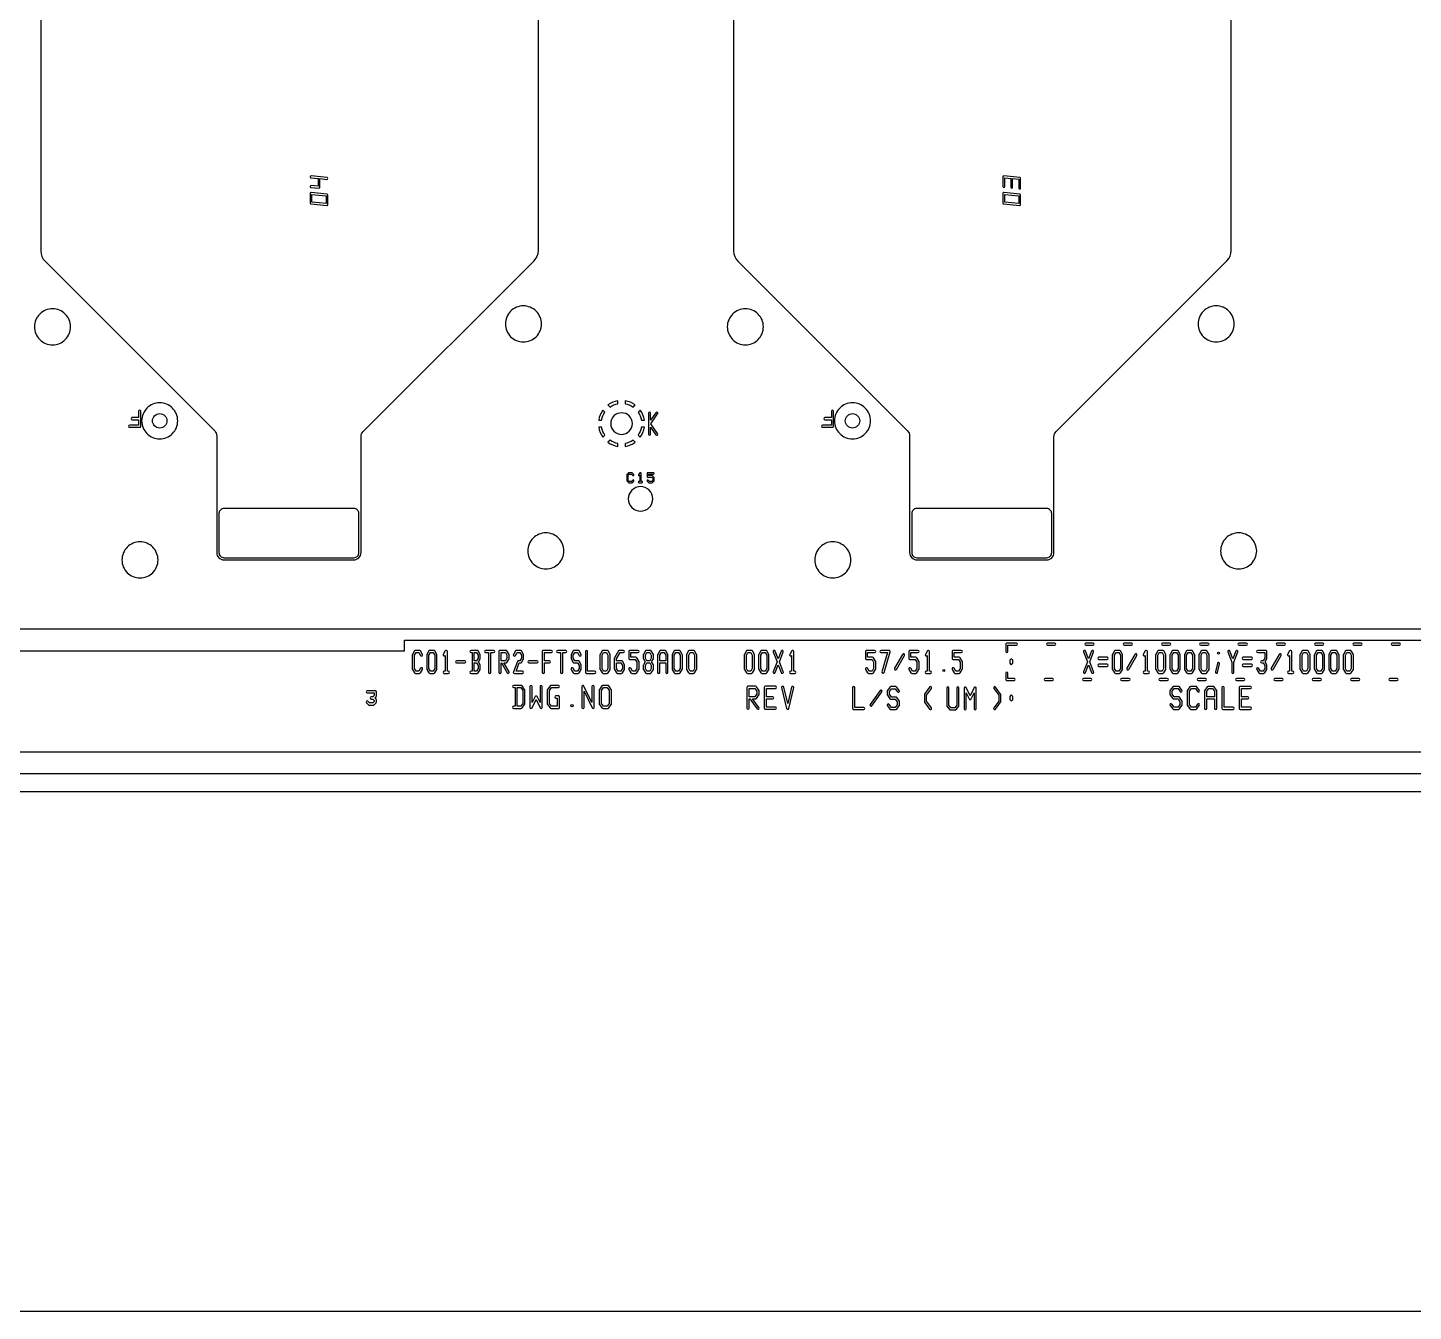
# Model space of a CAD drawing. Extents: x 2864 to 3941, y 2420 to 3182.
# Drawn here: x 3598.8 to 3694.8, y 2597.7 to 2686.6 of the extents above; entities that cross this region are included whole.
import ezdxf

# ---------------------------------------------------------------- set-up
doc = ezdxf.new("R2010")
doc.units = 0
doc.layers.add('btr2_panel_layer1', color=7, linetype='Continuous')
doc.layers.add('susa-b_layer0', color=1, linetype='Continuous')

msp = doc.modelspace()

# ---------------------------------------------------------------- linework, layer by layer
at = {"layer": 'btr2_panel_layer1'}
for p, q in [((3639.67299, 2660.55358), (3639.67299, 2660.75643)), ((3638.77217, 2659.97334), (3638.62873, 2660.11678)), ((3638.62874, 2658.23538), (3638.77217, 2658.37882)), ((3641.23583, 2655.07823), (3641.33517, 2655.07823)), ((3627.77985, 2641.87608), (3627.92018, 2641.87608)), ((3651.77985, 2641.87608), (3651.92018, 2641.87608)), ((3661.17985, 2641.87608), (3661.32018, 2641.87608)), ((3676.27985, 2641.87608), (3676.42018, 2641.87608)), ((3686.27985, 2641.87608), (3686.42018, 2641.87608)), ((3537.92299, 2597.67608), (3791.92299, 2597.67608))]:
    msp.add_line(p, q, dxfattribs=at)
at = {"layer": 'btr2_panel_layer1', "linetype": 'Continuous'}
for points in [[(3791.92299, 2836.18276), (3791.92299, 2654.66941, -0.044688), (3792.42299, 2654.26645), (3792.42299, 2649.08572, -0.044688), (3791.92299, 2648.68276), (3791.92299, 2638.92608, 0.414215), (3790.67299, 2637.67608, 0.414215), (3791.92299, 2636.42608), (3791.92299, 2633.67608), (3537.92299, 2633.67608)], [(3638.98229, 2660.47033), (3639.12573, 2660.3269, -0.106991), (3639.67299, 2660.55358)], [(3640.17299, 2660.75643), (3640.17299, 2660.55358, -0.106992), (3640.72025, 2660.3269), (3640.86368, 2660.47033)], [(3638.34264, 2659.42608), (3638.54549, 2659.42608, -0.106992), (3638.77217, 2659.97334)], [(3641.21724, 2660.11678), (3641.0738, 2659.97334, -0.106991), (3641.30048, 2659.42608), (3641.50333, 2659.42608)], [(3641.94032, 2659.41165), (3641.94032, 2659.891, 1), (3641.79032, 2659.891), (3641.79032, 2658.4506, 1), (3641.94032, 2658.4506), (3641.94032, 2658.92995)], [(3642.42375, 2658.49318), (3641.95642, 2659.1708), (3642.42375, 2659.84842, 1), (3642.30027, 2659.93358), (3641.94032, 2659.41165)], [(3638.77217, 2658.37882, -0.106993), (3638.54549, 2658.92608), (3638.34264, 2658.92608)], [(3641.50333, 2658.92608), (3641.30048, 2658.92608, -0.106992), (3641.0738, 2658.37882), (3641.21724, 2658.23538)], [(3641.94032, 2658.92995), (3642.30027, 2658.40802, 1), (3642.42375, 2658.49318)], [(3639.67299, 2657.59573), (3639.67299, 2657.79858, -0.106992), (3639.12573, 2658.02527), (3638.98229, 2657.88183)], [(3640.86368, 2657.88183), (3640.72025, 2658.02527, -0.106991), (3640.17299, 2657.79858), (3640.17299, 2657.59573)], [(3641.33517, 2655.07823, 1), (3641.33517, 2655.17823), (3641.28583, 2655.17823), (3641.28583, 2655.72425, 0.669786), (3641.20032, 2655.75945), (3641.10114, 2655.66027, 1), (3641.17185, 2655.58956), (3641.18583, 2655.60354)], [(3641.18583, 2655.60354), (3641.18583, 2655.17823), (3641.13649, 2655.17823, 1), (3641.13649, 2655.07823), (3641.23583, 2655.07823)], [(3627.92018, 2641.87608, 1), (3627.92018, 2642.02848), (3627.85605, 2642.02848), (3627.85605, 2643.39007, 0.76611), (3627.71409, 2643.4288), (3627.57376, 2643.18913, 0.97981), (3627.70365, 2643.10947), (3627.70365, 2642.02848), (3627.63952, 2642.02848, 1), (3627.63952, 2641.87608), (3627.77985, 2641.87608)], [(3630.13671, 2642.19218), (3630.13671, 2642.43139, 0.13403), (3630.12627, 2642.47012), (3630.00848, 2642.67129), (3630.12627, 2642.87245, 0.13403), (3630.13671, 2642.91118), (3630.13671, 2643.1504, 0.13403), (3630.12627, 2643.18913), (3629.98594, 2643.4288, 0.267143), (3629.91995, 2643.46649), (3629.63952, 2643.46649), (3629.49919, 2643.46649, 1), (3629.49919, 2643.31409), (3629.56332, 2643.31409), (3629.56332, 2642.67129)], [(3632.13671, 2642.91118), (3632.13671, 2643.1504, 0.13403), (3632.12627, 2643.18913), (3631.98594, 2643.4288, 0.267143), (3631.91995, 2643.46649), (3631.49919, 2643.46649, 0.414239), (3631.42299, 2643.39029), (3631.42299, 2642.67129)], [(3631.77244, 2642.59509), (3631.91995, 2642.59509, 0.267143), (3631.98594, 2642.63279), (3632.12627, 2642.87245, 0.13403), (3632.13671, 2642.91118)], [(3633.13671, 2642.91118), (3633.13671, 2643.1504, 0.13403), (3633.12627, 2643.18913), (3632.98594, 2643.4288, 0.267143), (3632.91995, 2643.46649), (3632.63975, 2643.46649, 0.267143), (3632.57376, 2643.4288), (3632.43343, 2643.18913, 1), (3632.56494, 2643.11212), (3632.6832, 2643.31409), (3632.87649, 2643.31409), (3632.98431, 2643.12996), (3632.98431, 2642.93162), (3632.87649, 2642.74749), (3632.77985, 2642.74749, 0.310667), (3632.7087, 2642.69856), (3632.42837, 2641.98043, 0.529919), (3632.49919, 2641.87608), (3633.06051, 2641.87608, 1), (3633.06051, 2642.02848), (3632.61073, 2642.02848)], [(3632.61073, 2642.02848), (3632.8319, 2642.59509), (3632.91995, 2642.59509, 0.267143), (3632.98594, 2642.63279), (3633.12627, 2642.87245, 0.13403), (3633.13671, 2642.91118)], [(3635.06051, 2643.31409, 1), (3635.06051, 2643.46649), (3634.49919, 2643.46649, 0.414239), (3634.42299, 2643.39029), (3634.42299, 2642.67129)], [(3634.42299, 2642.67129), (3634.42299, 2641.95228, 1), (3634.57539, 2641.95228), (3634.57539, 2642.59509), (3634.92018, 2642.59509, 1), (3634.92018, 2642.74749), (3634.57539, 2642.74749), (3634.57539, 2643.31409), (3635.06051, 2643.31409)], [(3640.13671, 2642.19218), (3640.13671, 2642.43139, 0.13403), (3640.12627, 2642.47012), (3639.98594, 2642.70979, 0.267143), (3639.91995, 2642.74749), (3639.57539, 2642.74749), (3639.57539, 2642.89029), (3639.82353, 2643.31409), (3640.06051, 2643.31409, 1), (3640.06051, 2643.46649), (3639.78008, 2643.46649, 0.267143), (3639.71409, 2643.4288), (3639.43343, 2642.94946, 0.13403), (3639.42299, 2642.91073), (3639.42299, 2642.67129)], [(3643.13671, 2641.95228), (3643.13671, 2642.67129), (3643.13671, 2643.1504, 0.13403), (3643.12627, 2643.18913), (3642.98594, 2643.4288, 0.267143), (3642.91995, 2643.46649), (3642.63975, 2643.46649, 0.267143), (3642.57376, 2643.4288), (3642.43343, 2643.18913, 0.13403), (3642.42299, 2643.1504), (3642.42299, 2642.67129)], [(3650.77985, 2642.88084), (3650.57017, 2643.418, 1), (3650.4282, 2643.36259), (3650.69805, 2642.67129), (3650.4282, 2641.97999, 1), (3650.57017, 2641.92457), (3650.77985, 2642.46174)], [(3651.13149, 2641.97999), (3650.86165, 2642.67129), (3651.13149, 2643.36259, 1), (3650.98953, 2643.418), (3650.77985, 2642.88084)], [(3651.92018, 2641.87608, 1), (3651.92018, 2642.02848), (3651.85605, 2642.02848), (3651.85605, 2643.39007, 0.76611), (3651.71409, 2643.4288), (3651.57376, 2643.18913, 0.97981), (3651.70365, 2643.10947), (3651.70365, 2642.02848), (3651.63952, 2642.02848, 1), (3651.63952, 2641.87608), (3651.77985, 2641.87608)], [(3658.53358, 2643.36866, 0.501304), (3658.46051, 2643.46649), (3657.89919, 2643.46649, 1), (3657.89919, 2643.31409), (3658.3588, 2643.31409)], [(3658.3588, 2643.31409), (3657.96639, 2641.97369, 1), (3658.11265, 2641.93087), (3658.53358, 2643.36866)], [(3661.32018, 2641.87608, 1), (3661.32018, 2642.02848), (3661.25605, 2642.02848), (3661.25605, 2643.39007, 0.76611), (3661.11409, 2643.4288), (3660.97376, 2643.18913, 0.97981), (3661.10365, 2643.10947), (3661.10365, 2642.02848), (3661.03952, 2642.02848, 1), (3661.03952, 2641.87608), (3661.17985, 2641.87608)], [(3672.27985, 2642.88084), (3672.07017, 2643.418, 1), (3671.9282, 2643.36259), (3672.19805, 2642.67129), (3671.9282, 2641.97999, 1), (3672.07017, 2641.92457), (3672.27985, 2642.46174)], [(3672.63149, 2641.97999), (3672.36165, 2642.67129), (3672.63149, 2643.36259, 1), (3672.48953, 2643.418), (3672.27985, 2642.88084)], [(3676.42018, 2641.87608, 1), (3676.42018, 2642.02848), (3676.35605, 2642.02848), (3676.35605, 2643.39007, 0.76611), (3676.21409, 2643.4288), (3676.07376, 2643.18913, 0.97981), (3676.20365, 2643.10947), (3676.20365, 2642.02848), (3676.13952, 2642.02848, 1), (3676.13952, 2641.87608), (3676.27985, 2641.87608)], [(3682.27985, 2642.88084), (3682.07017, 2643.418, 1), (3681.9282, 2643.36259), (3682.20365, 2642.65695), (3682.20365, 2641.95228, 1), (3682.35605, 2641.95228), (3682.35605, 2642.65695), (3682.63149, 2643.36259)], [(3682.63149, 2643.36259, 1), (3682.48953, 2643.418), (3682.27985, 2642.88084)], [(3686.42018, 2641.87608, 1), (3686.42018, 2642.02848), (3686.35605, 2642.02848), (3686.35605, 2643.39007, 0.76611), (3686.21409, 2643.4288), (3686.07376, 2643.18913, 0.97981), (3686.20365, 2643.10947), (3686.20365, 2642.02848), (3686.13952, 2642.02848, 1), (3686.13952, 2641.87608), (3686.27985, 2641.87608)], [(3629.56332, 2642.67129), (3629.56332, 2642.02848), (3629.49919, 2642.02848, 1), (3629.49919, 2641.87608), (3629.63952, 2641.87608)], [(3629.63952, 2641.87608), (3629.91995, 2641.87608, 0.267143), (3629.98594, 2641.91378), (3630.12627, 2642.15345, 0.13403), (3630.13671, 2642.19218)], [(3631.42299, 2642.67129), (3631.42299, 2641.95228, 1), (3631.57539, 2641.95228), (3631.57539, 2642.59509), (3631.59583, 2642.59509), (3631.99475, 2641.91378, 1), (3632.12627, 2641.99078), (3631.77244, 2642.59509)], [(3639.42299, 2642.67129), (3639.42299, 2642.19218, 0.13403), (3639.43343, 2642.15345), (3639.57376, 2641.91378, 0.267143), (3639.63975, 2641.87608), (3639.91995, 2641.87608, 0.267143), (3639.98594, 2641.91378), (3640.12627, 2642.15345, 0.13403), (3640.13671, 2642.19218)], [(3642.42299, 2642.67129), (3642.42299, 2641.95228, 1), (3642.57539, 2641.95228), (3642.57539, 2642.59509), (3642.98431, 2642.59509), (3642.98431, 2641.95228, 1), (3643.13671, 2641.95228)], [(3650.77985, 2642.46174), (3650.98953, 2641.92457, 1), (3651.13149, 2641.97999)], [(3672.27985, 2642.46174), (3672.48953, 2641.92457, 1), (3672.63149, 2641.97999)], [(3633.22438, 2639.76058), (3633.22438, 2640.72085, 0.159331), (3633.2099, 2640.76514), (3633.03651, 2641.00459, 0.241867), (3632.97554, 2641.03591), (3632.62786, 2641.03591), (3632.45402, 2641.03591, 1), (3632.45402, 2640.88591), (3632.55286, 2640.88591), (3632.55286, 2639.59552), (3632.45402, 2639.59552, 1), (3632.45402, 2639.44552), (3632.62786, 2639.44552)], [(3633.72902, 2639.84839), (3633.72902, 2640.96091, 1), (3633.57902, 2640.96091), (3633.57902, 2639.521, 0.799749), (3633.72156, 2639.48791), (3634.0017, 2640.0682)], [(3634.42438, 2639.521), (3634.42438, 2640.96091, 1), (3634.27438, 2640.96091), (3634.27438, 2639.84839)], [(3637.87438, 2639.84839), (3637.32156, 2640.99352, 0.798609), (3637.17902, 2640.96064), (3637.17902, 2639.52052, 1), (3637.32902, 2639.52052), (3637.32902, 2640.63304)], [(3638.02438, 2639.52079), (3638.02438, 2640.96091, 1), (3637.87438, 2640.96091), (3637.87438, 2639.84839)], [(3649.45685, 2640.42163), (3649.45685, 2640.6617, 0.159331), (3649.44237, 2640.70599), (3649.26898, 2640.94545, 0.241867), (3649.20801, 2640.97677), (3648.68649, 2640.97677, 0.414241), (3648.61149, 2640.90177), (3648.61149, 2640.18157)], [(3650.58185, 2639.38637, 1), (3650.58185, 2639.53637), (3649.96149, 2639.53637), (3649.96149, 2640.10657), (3650.40801, 2640.10657, 1), (3650.40801, 2640.25657), (3649.96149, 2640.25657), (3649.96149, 2640.82677), (3650.58185, 2640.82677, 1), (3650.58185, 2640.97677), (3649.88649, 2640.97677, 0.414241), (3649.81149, 2640.90177), (3649.81149, 2640.18157)], [(3651.43417, 2639.781), (3651.15939, 2640.91936, 1), (3651.01358, 2640.88417), (3651.36126, 2639.44377, 0.78736), (3651.50707, 2639.44377), (3651.85476, 2640.88417)], [(3651.85476, 2640.88417, 1), (3651.70895, 2640.91936), (3651.43417, 2639.781)], [(3681.16564, 2639.45691), (3681.16564, 2640.17711), (3681.16564, 2640.65724, 0.159331), (3681.15117, 2640.70154), (3680.97777, 2640.94099, 0.241867), (3680.9168, 2640.97231), (3680.56912, 2640.97231, 0.241871), (3680.50815, 2640.94099), (3680.33476, 2640.70154, 0.159337), (3680.32028, 2640.65724), (3680.32028, 2640.17711)], [(3683.49064, 2639.38191, 1), (3683.49064, 2639.53191), (3682.87028, 2639.53191), (3682.87028, 2640.10211), (3683.3168, 2640.10211, 1), (3683.3168, 2640.25211), (3682.87028, 2640.25211), (3682.87028, 2640.82231), (3683.49064, 2640.82231, 1), (3683.49064, 2640.97231), (3682.79528, 2640.97231, 0.414241), (3682.72028, 2640.89731), (3682.72028, 2640.17711)], [(3634.27438, 2639.84839), (3634.06924, 2640.27332, 0.627684), (3633.93416, 2640.27332), (3633.72902, 2639.84839)], [(3634.0017, 2640.0682), (3634.28184, 2639.48791, 0.799749), (3634.42438, 2639.521)], [(3637.32902, 2640.63304), (3637.88184, 2639.48791, 0.798609), (3638.02438, 2639.52079)], [(3648.61149, 2640.18157), (3648.61149, 2639.46137, 1), (3648.76149, 2639.46137), (3648.76149, 2640.10657), (3648.82204, 2640.10657), (3649.32111, 2639.41738, 1), (3649.4426, 2639.50536), (3649.00724, 2640.10657)], [(3649.00724, 2640.10657), (3649.20801, 2640.10657, 0.241871), (3649.26898, 2640.13789), (3649.44237, 2640.37734, 0.159337), (3649.45685, 2640.42163)], [(3649.81149, 2640.18157), (3649.81149, 2639.46137, 0.414241), (3649.88649, 2639.38637), (3650.58185, 2639.38637)], [(3664.07762, 2640.30738), (3663.79748, 2640.88767, 0.798609), (3663.65494, 2640.85479), (3663.65494, 2639.41466, 1), (3663.80494, 2639.41466), (3663.80494, 2640.52719)], [(3663.80494, 2640.52719), (3664.01008, 2640.10226, 0.627705), (3664.14516, 2640.10226), (3664.3503, 2640.52719)], [(3664.5003, 2639.41466), (3664.5003, 2640.85479, 0.798609), (3664.35776, 2640.88767), (3664.07762, 2640.30738)], [(3664.3503, 2640.52719), (3664.3503, 2639.41466, 1), (3664.5003, 2639.41466)], [(3680.32028, 2640.17711), (3680.32028, 2639.45691, 1), (3680.47028, 2639.45691), (3680.47028, 2640.10211), (3681.01564, 2640.10211), (3681.01564, 2639.45691, 1), (3681.16564, 2639.45691)], [(3682.72028, 2640.17711), (3682.72028, 2639.45691, 0.414241), (3682.79528, 2639.38191), (3683.49064, 2639.38191)], [(3632.62786, 2639.44552), (3632.97554, 2639.44552, 0.241871), (3633.03651, 2639.47684), (3633.2099, 2639.71629, 0.159337), (3633.22438, 2639.76058)]]:
    msp.add_lwpolyline(points, format="xyb", dxfattribs=at)
for points in [[(3634.16006, 2671.17197), (3634.16006, 2741.43116, 0.198849), (3633.8672, 2742.13805), (3623.11182, 2752.89342, -0.198916), (3622.81896, 2753.60056), (3622.81896, 2768.11361, 0.414068), (3622.31884, 2768.61348), (3611.52384, 2768.61348, 0.414218), (3611.02396, 2768.11361), (3611.02396, 2753.60056, -0.198916), (3610.7311, 2752.89342), (3599.97877, 2742.14109, 0.198916), (3599.68591, 2741.43396), (3599.68591, 2671.13412, 0.198917), (3599.97877, 2670.42699), (3611.73302, 2658.67273, -0.198625), (3611.87918, 2658.31957), (3611.87918, 2650.23882, 0.414364), (3612.37931, 2649.73869), (3621.37929, 2649.73869, 0.414217), (3621.87916, 2650.23882), (3621.87916, 2658.26978, -0.198853), (3622.02562, 2658.62326), (3633.8672, 2670.46483, 0.198917)], [(3682.16006, 2671.17197), (3682.16006, 2741.43116, 0.198849), (3681.8672, 2742.13805), (3671.11182, 2752.89342, -0.198916), (3670.81896, 2753.60056), (3670.81896, 2768.11361, 0.414068), (3670.31884, 2768.61348), (3659.52384, 2768.61348, 0.414218), (3659.02396, 2768.11361), (3659.02396, 2753.60056, -0.198916), (3658.7311, 2752.89342), (3647.97877, 2742.14109, 0.198916), (3647.68591, 2741.43396), (3647.68591, 2671.13412, 0.198917), (3647.97877, 2670.42699), (3659.73302, 2658.67273, -0.198625), (3659.87918, 2658.31957), (3659.87918, 2650.23882, 0.414364), (3660.37931, 2649.73869), (3669.37929, 2649.73869, 0.414217), (3669.87916, 2650.23882), (3669.87916, 2658.26978, -0.198853), (3670.02562, 2658.62326), (3681.8672, 2670.46483, 0.198917)], [(3619.51727, 2676.22767), (3618.41373, 2676.33628, 1), (3618.40149, 2676.21188), (3618.89688, 2676.16313), (3618.89688, 2675.62349), (3618.41374, 2675.67104, 1), (3618.40149, 2675.54665), (3618.95326, 2675.49234, 0.444609), (3619.02188, 2675.55482), (3619.02188, 2676.15083), (3619.50503, 2676.10327, 1)], [(3667.57365, 2675.50024), (3667.57365, 2676.16519, 0.387065), (3667.51727, 2676.22767), (3666.41373, 2676.33628, 0.444303), (3666.34512, 2676.27386), (3666.34512, 2675.60885, 1), (3666.47011, 2675.60885), (3666.47011, 2676.20513), (3666.89688, 2676.16313), (3666.89688, 2675.55454, 1), (3667.02188, 2675.55454), (3667.02188, 2676.15083), (3667.44865, 2676.10882), (3667.44865, 2675.50024, 1)], [(3619.57365, 2674.35051), (3619.57365, 2675.01519, 0.387065), (3619.51727, 2675.07767), (3618.41373, 2675.18628, 0.444303), (3618.34512, 2675.12386), (3618.34512, 2674.45912, 0.387065), (3618.40149, 2674.39665), (3619.50503, 2674.28804, 0.444609)], [(3667.57365, 2674.35051), (3667.57365, 2675.01519, 0.387065), (3667.51727, 2675.07767), (3666.41373, 2675.18628, 0.444303), (3666.34512, 2675.12386), (3666.34512, 2674.45912, 0.387065), (3666.40149, 2674.39665), (3667.50503, 2674.28804, 0.444609)], [(3601.75143, 2665.88785, 0.414215), (3600.50143, 2667.13785, 0.414215), (3599.25143, 2665.88785, 0.414215), (3600.50143, 2664.63785, 0.414215)], [(3634.37423, 2666.08525, 0.414215), (3633.12423, 2667.33525, 0.414215), (3631.87423, 2666.08525, 0.414215), (3633.12423, 2664.83525, 0.414215)], [(3649.75143, 2665.88785, 0.414215), (3648.50143, 2667.13785, 0.414215), (3647.25143, 2665.88785, 0.414215), (3648.50143, 2664.63785, 0.414215)], [(3682.37423, 2666.08525, 0.414215), (3681.12423, 2667.33525, 0.414215), (3679.87423, 2666.08525, 0.414215), (3681.12423, 2664.83525, 0.414215)], [(3609.17374, 2659.36911, 0.414215), (3607.92374, 2660.61911, 0.414215), (3606.67374, 2659.36911, 0.414215), (3607.92374, 2658.11911, 0.414215)], [(3657.17374, 2659.36911, 0.414215), (3655.92374, 2660.61911, 0.414215), (3654.67374, 2659.36911, 0.414215), (3655.92374, 2658.11911, 0.414215)], [(3606.61558, 2658.99688), (3606.61558, 2659.5184), (3606.61558, 2660.03992, 1), (3606.46558, 2660.03992), (3606.46558, 2659.5934), (3606.01906, 2659.5934, 1), (3606.01906, 2659.4434), (3606.46558, 2659.4434), (3606.46558, 2659.07188), (3605.84522, 2659.07188, 1), (3605.84522, 2658.92188), (3606.54058, 2658.92188, 0.414241)], [(3608.42374, 2659.36911, -0.414217), (3607.92374, 2658.86911, -0.414217), (3607.42374, 2659.36911, -0.414217), (3607.92374, 2659.86911, -0.414217)], [(3640.67299, 2659.17608, 0.414216), (3639.92299, 2659.92608, 0.414216), (3639.17299, 2659.17608, 0.414216), (3639.92299, 2658.42608, 0.414216)], [(3654.61558, 2658.99688), (3654.61558, 2659.5184), (3654.61558, 2660.03992, 1), (3654.46558, 2660.03992), (3654.46558, 2659.5934), (3654.01906, 2659.5934, 1), (3654.01906, 2659.4434), (3654.46558, 2659.4434), (3654.46558, 2659.07188), (3653.84522, 2659.07188, 1), (3653.84522, 2658.92188), (3654.54058, 2658.92188, 0.414241)], [(3656.42374, 2659.36911, -0.414217), (3655.92374, 2658.86911, -0.414217), (3655.42374, 2659.36911, -0.414217), (3655.92374, 2659.86911, -0.414217)], [(3640.76986, 2655.19221, 1), (3640.69915, 2655.26292), (3640.61446, 2655.17823), (3640.4572, 2655.17823), (3640.38715, 2655.24827), (3640.38715, 2655.6042), (3640.4572, 2655.67425), (3640.61446, 2655.67425), (3640.69915, 2655.58956, 1), (3640.76986, 2655.66027), (3640.67068, 2655.75945, 0.200121), (3640.63517, 2655.77425), (3640.43649, 2655.77425, 0.200121), (3640.40098, 2655.75945), (3640.30195, 2655.66042, 0.200121), (3640.28715, 2655.62491), (3640.28715, 2655.22756, 0.200121), (3640.30195, 2655.19205), (3640.40098, 2655.09303, 0.200121), (3640.43649, 2655.07823), (3640.63517, 2655.07823, 0.200121), (3640.67068, 2655.09303)], [(3642.1845, 2655.22756), (3642.1845, 2655.42624, 0.200121), (3642.1697, 2655.46175), (3642.07068, 2655.56078, 0.200121), (3642.03517, 2655.57558), (3641.78715, 2655.57558), (3641.78715, 2655.67425), (3642.1345, 2655.67425, 1), (3642.1345, 2655.77425), (3641.73715, 2655.77425, 0.414253), (3641.68715, 2655.72425), (3641.68715, 2655.52558, 0.414253), (3641.73715, 2655.47558), (3642.01446, 2655.47558), (3642.0845, 2655.40553), (3642.0845, 2655.24827), (3642.01446, 2655.17823), (3641.8572, 2655.17823), (3641.77251, 2655.26292, 1), (3641.7018, 2655.19221), (3641.80098, 2655.09303, 0.200121), (3641.83649, 2655.07823), (3642.03517, 2655.07823, 0.200121), (3642.07068, 2655.09303), (3642.1697, 2655.19205, 0.200121)], [(3642.09108, 2653.96158, 0.414215), (3641.24108, 2654.81158, 0.414215), (3640.39108, 2653.96158, 0.414215), (3641.24108, 2653.11158, 0.414215)], [(3635.92816, 2650.35608, 0.414215), (3634.67816, 2651.60608, 0.414215), (3633.42816, 2650.35608, 0.414215), (3634.67816, 2649.10608, 0.414215)], [(3683.92816, 2650.35608, 0.414215), (3682.67816, 2651.60608, 0.414215), (3681.42816, 2650.35608, 0.414215), (3682.67816, 2649.10608, 0.414215)], [(3607.80883, 2649.73481, 0.414215), (3606.55883, 2650.98481, 0.414215), (3605.30883, 2649.73481, 0.414215), (3606.55883, 2648.48481, 0.414215)], [(3655.80883, 2649.73481, 0.414215), (3654.55883, 2650.98481, 0.414215), (3653.30883, 2649.73481, 0.414215), (3654.55883, 2648.48481, 0.414215)], [(3667.28803, 2643.81926, 1), (3667.28803, 2643.97226), (3666.621, 2643.97226, 0.414236), (3666.5445, 2643.89576), (3666.5445, 2643.39576, 1), (3666.6975, 2643.39576), (3666.6975, 2643.81926)], [(3669.94103, 2643.81926, 1), (3669.94103, 2643.97226), (3669.44103, 2643.97226, 1), (3669.44103, 2643.81926)], [(3672.59403, 2643.81926, 1), (3672.59403, 2643.97226), (3672.09403, 2643.97226, 1), (3672.09403, 2643.81926)], [(3675.24703, 2643.81926, 1), (3675.24703, 2643.97226), (3674.74703, 2643.97226, 1), (3674.74703, 2643.81926)], [(3677.90003, 2643.81926, 1), (3677.90003, 2643.97226), (3677.40003, 2643.97226, 1), (3677.40003, 2643.81926)], [(3680.55303, 2643.81926, 1), (3680.55303, 2643.97226), (3680.05303, 2643.97226, 1), (3680.05303, 2643.81926)], [(3683.20603, 2643.81926, 1), (3683.20603, 2643.97226), (3682.70603, 2643.97226, 1), (3682.70603, 2643.81926)], [(3685.85903, 2643.81926, 1), (3685.85903, 2643.97226), (3685.35903, 2643.97226, 1), (3685.35903, 2643.81926)], [(3688.51203, 2643.81926, 1), (3688.51203, 2643.97226), (3688.01203, 2643.97226, 1), (3688.01203, 2643.81926)], [(3691.16503, 2643.81926, 1), (3691.16503, 2643.97226), (3690.66503, 2643.97226, 1), (3690.66503, 2643.81926)], [(3693.81803, 2643.81926, 1), (3693.81803, 2643.97226), (3693.31803, 2643.97226, 1), (3693.31803, 2643.81926)], [(3626.12627, 2642.15345, 1), (3625.99475, 2642.23045), (3625.87649, 2642.02848), (3625.6832, 2642.02848), (3625.57539, 2642.21262), (3625.57539, 2643.12996), (3625.6832, 2643.31409), (3625.87649, 2643.31409), (3625.99475, 2643.11212, 1), (3626.12627, 2643.18913), (3625.98594, 2643.4288, 0.267143), (3625.91995, 2643.46649), (3625.63975, 2643.46649, 0.267143), (3625.57376, 2643.4288), (3625.43343, 2643.18913, 0.13403), (3625.42299, 2643.1504), (3625.42299, 2642.19218, 0.13403), (3625.43343, 2642.15345), (3625.57376, 2641.91378, 0.267143), (3625.63975, 2641.87608), (3625.91995, 2641.87608, 0.267143), (3625.98594, 2641.91378)], [(3627.13671, 2642.19218), (3627.13671, 2643.1504, 0.13403), (3627.12627, 2643.18913), (3626.98594, 2643.4288, 0.267143), (3626.91995, 2643.46649), (3626.63975, 2643.46649, 0.267143), (3626.57376, 2643.4288), (3626.43343, 2643.18913, 0.13403), (3626.42299, 2643.1504), (3626.42299, 2642.19218, 0.13403), (3626.43343, 2642.15345), (3626.57376, 2641.91378, 0.267143), (3626.63975, 2641.87608), (3626.91995, 2641.87608, 0.267143), (3626.98594, 2641.91378), (3627.12627, 2642.15345, 0.13403)], [(3631.06051, 2643.31409, 1), (3631.06051, 2643.46649), (3630.77985, 2643.46649), (3630.49919, 2643.46649, 1), (3630.49919, 2643.31409), (3630.70365, 2643.31409), (3630.70365, 2641.95228, 1), (3630.85605, 2641.95228), (3630.85605, 2643.31409)], [(3636.06051, 2643.31409, 1), (3636.06051, 2643.46649), (3635.77985, 2643.46649), (3635.49919, 2643.46649, 1), (3635.49919, 2643.31409), (3635.70365, 2643.31409), (3635.70365, 2641.95228, 1), (3635.85605, 2641.95228), (3635.85605, 2643.31409)], [(3637.13671, 2642.19218), (3637.13671, 2642.43139, 0.13403), (3637.12627, 2642.47012), (3636.98594, 2642.70979, 0.267143), (3636.91995, 2642.74749), (3636.6832, 2642.74749), (3636.57539, 2642.93162), (3636.57539, 2643.12996), (3636.6832, 2643.31409), (3636.87649, 2643.31409), (3636.99475, 2643.11212, 1), (3637.12627, 2643.18913), (3636.98594, 2643.4288, 0.267143), (3636.91995, 2643.46649), (3636.63975, 2643.46649, 0.267143), (3636.57376, 2643.4288), (3636.43343, 2643.18913, 0.13403), (3636.42299, 2643.1504), (3636.42299, 2642.91118, 0.13403), (3636.43343, 2642.87245), (3636.57376, 2642.63279, 0.267143), (3636.63975, 2642.59509), (3636.87649, 2642.59509), (3636.98431, 2642.41095), (3636.98431, 2642.21262), (3636.87649, 2642.02848), (3636.6832, 2642.02848), (3636.56494, 2642.23045, 1), (3636.43343, 2642.15345), (3636.57376, 2641.91378, 0.267143), (3636.63975, 2641.87608), (3636.91995, 2641.87608, 0.267143), (3636.98594, 2641.91378), (3637.12627, 2642.15345, 0.13403)], [(3638.06051, 2641.87608, 1), (3638.06051, 2642.02848), (3637.57539, 2642.02848), (3637.57539, 2643.39029, 1), (3637.42299, 2643.39029), (3637.42299, 2641.95228, 0.414239), (3637.49919, 2641.87608)], [(3639.13671, 2642.19218), (3639.13671, 2643.1504, 0.13403), (3639.12627, 2643.18913), (3638.98594, 2643.4288, 0.267143), (3638.91995, 2643.46649), (3638.63975, 2643.46649, 0.267143), (3638.57376, 2643.4288), (3638.43343, 2643.18913, 0.13403), (3638.42299, 2643.1504), (3638.42299, 2642.19218, 0.13403), (3638.43343, 2642.15345), (3638.57376, 2641.91378, 0.267143), (3638.63975, 2641.87608), (3638.91995, 2641.87608, 0.267143), (3638.98594, 2641.91378), (3639.12627, 2642.15345, 0.13403)], [(3641.13671, 2642.19218), (3641.13671, 2642.67106, 0.13403), (3641.12627, 2642.70979), (3640.98594, 2642.94946, 0.267143), (3640.91995, 2642.98716), (3640.57539, 2642.98716), (3640.57539, 2643.31409), (3641.06051, 2643.31409, 1), (3641.06051, 2643.46649), (3640.49919, 2643.46649, 0.414239), (3640.42299, 2643.39029), (3640.42299, 2642.91096, 0.414239), (3640.49919, 2642.83476), (3640.87649, 2642.83476), (3640.98431, 2642.65062), (3640.98431, 2642.21262), (3640.87649, 2642.02848), (3640.6832, 2642.02848), (3640.56494, 2642.23045, 1), (3640.43343, 2642.15345), (3640.57376, 2641.91378, 0.267143), (3640.63975, 2641.87608), (3640.91995, 2641.87608, 0.267143), (3640.98594, 2641.91378), (3641.12627, 2642.15345, 0.13403)], [(3642.13671, 2642.19218), (3642.13671, 2642.43139, 0.13403), (3642.12627, 2642.47012), (3642.00848, 2642.67129), (3642.12627, 2642.87245, 0.13403), (3642.13671, 2642.91118), (3642.13671, 2643.1504, 0.13403), (3642.12627, 2643.18913), (3641.98594, 2643.4288, 0.267143), (3641.91995, 2643.46649), (3641.63975, 2643.46649, 0.267143), (3641.57376, 2643.4288), (3641.43343, 2643.18913, 0.13403), (3641.42299, 2643.1504), (3641.42299, 2642.91118, 0.13403), (3641.43343, 2642.87245), (3641.55122, 2642.67129), (3641.43343, 2642.47012, 0.13403), (3641.42299, 2642.43139), (3641.42299, 2642.19218, 0.13403), (3641.43343, 2642.15345), (3641.57376, 2641.91378, 0.267143), (3641.63975, 2641.87608), (3641.91995, 2641.87608, 0.267143), (3641.98594, 2641.91378), (3642.12627, 2642.15345, 0.13403)], [(3644.13671, 2642.19218), (3644.13671, 2643.1504, 0.13403), (3644.12627, 2643.18913), (3643.98594, 2643.4288, 0.267143), (3643.91995, 2643.46649), (3643.63975, 2643.46649, 0.267143), (3643.57376, 2643.4288), (3643.43343, 2643.18913, 0.13403), (3643.42299, 2643.1504), (3643.42299, 2642.19218, 0.13403), (3643.43343, 2642.15345), (3643.57376, 2641.91378, 0.267143), (3643.63975, 2641.87608), (3643.91995, 2641.87608, 0.267143), (3643.98594, 2641.91378), (3644.12627, 2642.15345, 0.13403)], [(3645.13671, 2642.19218), (3645.13671, 2643.1504, 0.13403), (3645.12627, 2643.18913), (3644.98594, 2643.4288, 0.267143), (3644.91995, 2643.46649), (3644.63975, 2643.46649, 0.267143), (3644.57376, 2643.4288), (3644.43343, 2643.18913, 0.13403), (3644.42299, 2643.1504), (3644.42299, 2642.19218, 0.13403), (3644.43343, 2642.15345), (3644.57376, 2641.91378, 0.267143), (3644.63975, 2641.87608), (3644.91995, 2641.87608, 0.267143), (3644.98594, 2641.91378), (3645.12627, 2642.15345, 0.13403)], [(3649.13671, 2642.19218), (3649.13671, 2643.1504, 0.13403), (3649.12627, 2643.18913), (3648.98594, 2643.4288, 0.267143), (3648.91995, 2643.46649), (3648.63975, 2643.46649, 0.267143), (3648.57376, 2643.4288), (3648.43343, 2643.18913, 0.13403), (3648.42299, 2643.1504), (3648.42299, 2642.19218, 0.13403), (3648.43343, 2642.15345), (3648.57376, 2641.91378, 0.267143), (3648.63975, 2641.87608), (3648.91995, 2641.87608, 0.267143), (3648.98594, 2641.91378), (3649.12627, 2642.15345, 0.13403)], [(3650.13671, 2642.19218), (3650.13671, 2643.1504, 0.13403), (3650.12627, 2643.18913), (3649.98594, 2643.4288, 0.267143), (3649.91995, 2643.46649), (3649.63975, 2643.46649, 0.267143), (3649.57376, 2643.4288), (3649.43343, 2643.18913, 0.13403), (3649.42299, 2643.1504), (3649.42299, 2642.19218, 0.13403), (3649.43343, 2642.15345), (3649.57376, 2641.91378, 0.267143), (3649.63975, 2641.87608), (3649.91995, 2641.87608, 0.267143), (3649.98594, 2641.91378), (3650.12627, 2642.15345, 0.13403)], [(3657.53671, 2642.19218), (3657.53671, 2642.67106, 0.13403), (3657.52627, 2642.70979), (3657.38594, 2642.94946, 0.267143), (3657.31995, 2642.98716), (3656.97539, 2642.98716), (3656.97539, 2643.31409), (3657.46051, 2643.31409, 1), (3657.46051, 2643.46649), (3656.89919, 2643.46649, 0.414239), (3656.82299, 2643.39029), (3656.82299, 2642.91096, 0.414239), (3656.89919, 2642.83476), (3657.27649, 2642.83476), (3657.38431, 2642.65062), (3657.38431, 2642.21262), (3657.27649, 2642.02848), (3657.0832, 2642.02848), (3656.96494, 2642.23045, 1), (3656.83343, 2642.15345), (3656.97376, 2641.91378, 0.267143), (3657.03975, 2641.87608), (3657.31995, 2641.87608, 0.267143), (3657.38594, 2641.91378), (3657.52627, 2642.15345, 0.13403)], [(3659.52627, 2643.11212, 1), (3659.39475, 2643.18913), (3658.83343, 2642.23045, 1), (3658.96494, 2642.15345)], [(3660.53671, 2642.19218), (3660.53671, 2642.67106, 0.13403), (3660.52627, 2642.70979), (3660.38594, 2642.94946, 0.267143), (3660.31995, 2642.98716), (3659.97539, 2642.98716), (3659.97539, 2643.31409), (3660.46051, 2643.31409, 1), (3660.46051, 2643.46649), (3659.89919, 2643.46649, 0.414239), (3659.82299, 2643.39029), (3659.82299, 2642.91096, 0.414239), (3659.89919, 2642.83476), (3660.27649, 2642.83476), (3660.38431, 2642.65062), (3660.38431, 2642.21262), (3660.27649, 2642.02848), (3660.0832, 2642.02848), (3659.96494, 2642.23045, 1), (3659.83343, 2642.15345), (3659.97376, 2641.91378, 0.267143), (3660.03975, 2641.87608), (3660.31995, 2641.87608, 0.267143), (3660.38594, 2641.91378), (3660.52627, 2642.15345, 0.13403)], [(3663.53671, 2642.19218), (3663.53671, 2642.67106, 0.13403), (3663.52627, 2642.70979), (3663.38594, 2642.94946, 0.267143), (3663.31995, 2642.98716), (3662.97539, 2642.98716), (3662.97539, 2643.31409), (3663.46051, 2643.31409, 1), (3663.46051, 2643.46649), (3662.89919, 2643.46649, 0.414239), (3662.82299, 2643.39029), (3662.82299, 2642.91096, 0.414239), (3662.89919, 2642.83476), (3663.27649, 2642.83476), (3663.38431, 2642.65062), (3663.38431, 2642.21262), (3663.27649, 2642.02848), (3663.0832, 2642.02848), (3662.96494, 2642.23045, 1), (3662.83343, 2642.15345), (3662.97376, 2641.91378, 0.267143), (3663.03975, 2641.87608), (3663.31995, 2641.87608, 0.267143), (3663.38594, 2641.91378), (3663.52627, 2642.15345, 0.13403)], [(3673.56051, 2642.83476, 1), (3673.56051, 2642.98716), (3672.99919, 2642.98716, 1), (3672.99919, 2642.83476)], [(3674.63671, 2642.19218), (3674.63671, 2643.1504, 0.13403), (3674.62627, 2643.18913), (3674.48594, 2643.4288, 0.267143), (3674.41995, 2643.46649), (3674.13975, 2643.46649, 0.267143), (3674.07376, 2643.4288), (3673.93343, 2643.18913, 0.13403), (3673.92299, 2643.1504), (3673.92299, 2642.19218, 0.13403), (3673.93343, 2642.15345), (3674.07376, 2641.91378, 0.267143), (3674.13975, 2641.87608), (3674.41995, 2641.87608, 0.267143), (3674.48594, 2641.91378), (3674.62627, 2642.15345, 0.13403)], [(3675.62627, 2643.11212, 1), (3675.49475, 2643.18913), (3674.93343, 2642.23045, 1), (3675.06494, 2642.15345)], [(3677.63671, 2642.19218), (3677.63671, 2643.1504, 0.13403), (3677.62627, 2643.18913), (3677.48594, 2643.4288, 0.267143), (3677.41995, 2643.46649), (3677.13975, 2643.46649, 0.267143), (3677.07376, 2643.4288), (3676.93343, 2643.18913, 0.13403), (3676.92299, 2643.1504), (3676.92299, 2642.19218, 0.13403), (3676.93343, 2642.15345), (3677.07376, 2641.91378, 0.267143), (3677.13975, 2641.87608), (3677.41995, 2641.87608, 0.267143), (3677.48594, 2641.91378), (3677.62627, 2642.15345, 0.13403)], [(3678.63671, 2642.19218), (3678.63671, 2643.1504, 0.13403), (3678.62627, 2643.18913), (3678.48594, 2643.4288, 0.267143), (3678.41995, 2643.46649), (3678.13975, 2643.46649, 0.267143), (3678.07376, 2643.4288), (3677.93343, 2643.18913, 0.13403), (3677.92299, 2643.1504), (3677.92299, 2642.19218, 0.13403), (3677.93343, 2642.15345), (3678.07376, 2641.91378, 0.267143), (3678.13975, 2641.87608), (3678.41995, 2641.87608, 0.267143), (3678.48594, 2641.91378), (3678.62627, 2642.15345, 0.13403)], [(3679.63671, 2642.19218), (3679.63671, 2643.1504, 0.13403), (3679.62627, 2643.18913), (3679.48594, 2643.4288, 0.267143), (3679.41995, 2643.46649), (3679.13975, 2643.46649, 0.267143), (3679.07376, 2643.4288), (3678.93343, 2643.18913, 0.13403), (3678.92299, 2643.1504), (3678.92299, 2642.19218, 0.13403), (3678.93343, 2642.15345), (3679.07376, 2641.91378, 0.267143), (3679.13975, 2641.87608), (3679.41995, 2641.87608, 0.267143), (3679.48594, 2641.91378), (3679.62627, 2642.15345, 0.13403)], [(3680.63671, 2642.19218), (3680.63671, 2643.1504, 0.13403), (3680.62627, 2643.18913), (3680.48594, 2643.4288, 0.267143), (3680.41995, 2643.46649), (3680.13975, 2643.46649, 0.267143), (3680.07376, 2643.4288), (3679.93343, 2643.18913, 0.13403), (3679.92299, 2643.1504), (3679.92299, 2642.19218, 0.13403), (3679.93343, 2642.15345), (3680.07376, 2641.91378, 0.267143), (3680.13975, 2641.87608), (3680.41995, 2641.87608, 0.267143), (3680.48594, 2641.91378), (3680.62627, 2642.15345, 0.13403)], [(3683.56051, 2642.83476, 1), (3683.56051, 2642.98716), (3682.99919, 2642.98716, 1), (3682.99919, 2642.83476)], [(3684.63671, 2642.19218), (3684.63671, 2642.43139, 0.13403), (3684.62627, 2642.47012), (3684.50848, 2642.67129), (3684.62627, 2642.87245, 0.13403), (3684.63671, 2642.91118), (3684.63671, 2643.39029, 0.414239), (3684.56051, 2643.46649), (3683.99919, 2643.46649, 1), (3683.99919, 2643.31409), (3684.48431, 2643.31409), (3684.48431, 2642.93162), (3684.37649, 2642.74749), (3684.27985, 2642.74749, 1), (3684.27985, 2642.59509), (3684.37649, 2642.59509), (3684.48431, 2642.41095), (3684.48431, 2642.21262), (3684.37649, 2642.02848), (3684.1832, 2642.02848), (3684.06494, 2642.23045, 1), (3683.93343, 2642.15345), (3684.07376, 2641.91378, 0.267143), (3684.13975, 2641.87608), (3684.41995, 2641.87608, 0.267143), (3684.48594, 2641.91378), (3684.62627, 2642.15345, 0.13403)], [(3685.62627, 2643.11212, 1), (3685.49475, 2643.18913), (3684.93343, 2642.23045, 1), (3685.06494, 2642.15345)], [(3687.63671, 2642.19218), (3687.63671, 2643.1504, 0.13403), (3687.62627, 2643.18913), (3687.48594, 2643.4288, 0.267143), (3687.41995, 2643.46649), (3687.13975, 2643.46649, 0.267143), (3687.07376, 2643.4288), (3686.93343, 2643.18913, 0.13403), (3686.92299, 2643.1504), (3686.92299, 2642.19218, 0.13403), (3686.93343, 2642.15345), (3687.07376, 2641.91378, 0.267143), (3687.13975, 2641.87608), (3687.41995, 2641.87608, 0.267143), (3687.48594, 2641.91378), (3687.62627, 2642.15345, 0.13403)], [(3688.63671, 2642.19218), (3688.63671, 2643.1504, 0.13403), (3688.62627, 2643.18913), (3688.48594, 2643.4288, 0.267143), (3688.41995, 2643.46649), (3688.13975, 2643.46649, 0.267143), (3688.07376, 2643.4288), (3687.93343, 2643.18913, 0.13403), (3687.92299, 2643.1504), (3687.92299, 2642.19218, 0.13403), (3687.93343, 2642.15345), (3688.07376, 2641.91378, 0.267143), (3688.13975, 2641.87608), (3688.41995, 2641.87608, 0.267143), (3688.48594, 2641.91378), (3688.62627, 2642.15345, 0.13403)], [(3689.63671, 2642.19218), (3689.63671, 2643.1504, 0.13403), (3689.62627, 2643.18913), (3689.48594, 2643.4288, 0.267143), (3689.41995, 2643.46649), (3689.13975, 2643.46649, 0.267143), (3689.07376, 2643.4288), (3688.93343, 2643.18913, 0.13403), (3688.92299, 2643.1504), (3688.92299, 2642.19218, 0.13403), (3688.93343, 2642.15345), (3689.07376, 2641.91378, 0.267143), (3689.13975, 2641.87608), (3689.41995, 2641.87608, 0.267143), (3689.48594, 2641.91378), (3689.62627, 2642.15345, 0.13403)], [(3690.63671, 2642.19218), (3690.63671, 2643.1504, 0.13403), (3690.62627, 2643.18913), (3690.48594, 2643.4288, 0.267143), (3690.41995, 2643.46649), (3690.13975, 2643.46649, 0.267143), (3690.07376, 2643.4288), (3689.93343, 2643.18913, 0.13403), (3689.92299, 2643.1504), (3689.92299, 2642.19218, 0.13403), (3689.93343, 2642.15345), (3690.07376, 2641.91378, 0.267143), (3690.13975, 2641.87608), (3690.41995, 2641.87608, 0.267143), (3690.48594, 2641.91378), (3690.62627, 2642.15345, 0.13403)], [(3629.06051, 2642.59509, 1), (3629.06051, 2642.74749), (3628.49919, 2642.74749, 1), (3628.49919, 2642.59509)], [(3634.06051, 2642.59509, 1), (3634.06051, 2642.74749), (3633.49919, 2642.74749, 1), (3633.49919, 2642.59509)], [(3667.121, 2641.3707, 1), (3667.121, 2641.5237), (3666.6975, 2641.5237), (3666.6975, 2641.88653, 1), (3666.5445, 2641.88653), (3666.5445, 2641.4472, 0.414236), (3666.621, 2641.3707)], [(3673.56051, 2642.35542, 1), (3673.56051, 2642.50782), (3672.99919, 2642.50782, 1), (3672.99919, 2642.35542)], [(3681.35404, 2642.53408, 1), (3681.20566, 2642.56883), (3681.06533, 2641.96966, 1), (3681.21371, 2641.9349)], [(3683.56051, 2642.35542, 1), (3683.56051, 2642.50782), (3682.99919, 2642.50782, 1), (3682.99919, 2642.35542)], [(3635.62438, 2639.52052), (3635.62438, 2640.24071, 0.414241), (3635.54938, 2640.31571), (3635.37554, 2640.31571, 1), (3635.37554, 2640.16571), (3635.47438, 2640.16571), (3635.47438, 2639.59552), (3635.06615, 2639.59552), (3634.92902, 2639.78489), (3634.92902, 2640.69654), (3635.06615, 2640.88591), (3635.54938, 2640.88591, 1), (3635.54938, 2641.03591), (3635.02786, 2641.03591, 0.241871), (3634.96689, 2641.00459), (3634.79349, 2640.76514, 0.159337), (3634.77902, 2640.72085), (3634.77902, 2639.76058, 0.159331), (3634.79349, 2639.71629), (3634.96689, 2639.47684, 0.241867), (3635.02786, 2639.44552), (3635.54938, 2639.44552, 0.414241)], [(3639.22438, 2639.76058), (3639.22438, 2640.72085, 0.159331), (3639.2099, 2640.76514), (3639.03651, 2641.00459, 0.241867), (3638.97554, 2641.03591), (3638.62786, 2641.03591, 0.241871), (3638.56689, 2641.00459), (3638.39349, 2640.76514, 0.159337), (3638.37902, 2640.72085), (3638.37902, 2639.76058, 0.159331), (3638.39349, 2639.71629), (3638.56689, 2639.47684, 0.241867), (3638.62786, 2639.44552), (3638.97554, 2639.44552, 0.241871), (3639.03651, 2639.47684), (3639.2099, 2639.71629, 0.159337)], [(3669.774, 2641.3707, 1), (3669.774, 2641.5237), (3669.274, 2641.5237, 1), (3669.274, 2641.3707)], [(3672.427, 2641.3707, 1), (3672.427, 2641.5237), (3671.927, 2641.5237, 1), (3671.927, 2641.3707)], [(3675.08, 2641.3707, 1), (3675.08, 2641.5237), (3674.58, 2641.5237, 1), (3674.58, 2641.3707)], [(3677.733, 2641.3707, 1), (3677.733, 2641.5237), (3677.233, 2641.5237, 1), (3677.233, 2641.3707)], [(3678.76564, 2639.69698), (3678.76564, 2639.93704, 0.159339), (3678.75117, 2639.98134), (3678.57777, 2640.22079, 0.241867), (3678.5168, 2640.25211), (3678.20741, 2640.25211), (3678.07028, 2640.44148), (3678.07028, 2640.63294), (3678.20741, 2640.82231), (3678.47851, 2640.82231), (3678.6299, 2640.61325, 1), (3678.75139, 2640.70123), (3678.57777, 2640.94099, 0.241867), (3678.5168, 2640.97231), (3678.16912, 2640.97231, 0.241871), (3678.10815, 2640.94099), (3677.93476, 2640.70154, 0.159337), (3677.92028, 2640.65724), (3677.92028, 2640.41718, 0.159331), (3677.93476, 2640.37288), (3678.10815, 2640.13343, 0.241867), (3678.16912, 2640.10211), (3678.47851, 2640.10211), (3678.61564, 2639.91274), (3678.61564, 2639.72128), (3678.47851, 2639.53191), (3678.20741, 2639.53191), (3678.05602, 2639.74097, 1), (3677.93453, 2639.65299), (3678.10815, 2639.41323, 0.241867), (3678.16912, 2639.38191), (3678.5168, 2639.38191, 0.241871), (3678.57777, 2639.41323), (3678.75117, 2639.65268, 0.159337)], [(3679.95139, 2639.65299, 1), (3679.8299, 2639.74097), (3679.67851, 2639.53191), (3679.40741, 2639.53191), (3679.27028, 2639.72128), (3679.27028, 2640.63294), (3679.40741, 2640.82231), (3679.67851, 2640.82231), (3679.8299, 2640.61325, 1), (3679.95139, 2640.70123), (3679.77777, 2640.94099, 0.241867), (3679.7168, 2640.97231), (3679.36912, 2640.97231, 0.241871), (3679.30815, 2640.94099), (3679.13476, 2640.70154, 0.159337), (3679.12028, 2640.65724), (3679.12028, 2639.69698, 0.159331), (3679.13476, 2639.65268), (3679.30815, 2639.41323, 0.241867), (3679.36912, 2639.38191), (3679.7168, 2639.38191, 0.241871), (3679.77777, 2639.41323)], [(3680.386, 2641.3707, 1), (3680.386, 2641.5237), (3679.886, 2641.5237, 1), (3679.886, 2641.3707)], [(3682.29064, 2639.38191, 1), (3682.29064, 2639.53191), (3681.67028, 2639.53191), (3681.67028, 2640.89731, 1), (3681.52028, 2640.89731), (3681.52028, 2639.45691, 0.414241), (3681.59528, 2639.38191)], [(3683.039, 2641.3707, 1), (3683.039, 2641.5237), (3682.539, 2641.5237, 1), (3682.539, 2641.3707)], [(3685.692, 2641.3707, 1), (3685.692, 2641.5237), (3685.192, 2641.5237, 1), (3685.192, 2641.3707)], [(3688.345, 2641.3707, 1), (3688.345, 2641.5237), (3687.845, 2641.5237, 1), (3687.845, 2641.3707)], [(3690.998, 2641.3707, 1), (3690.998, 2641.5237), (3690.498, 2641.5237, 1), (3690.498, 2641.3707)], [(3693.651, 2641.3707, 1), (3693.651, 2641.5237), (3693.151, 2641.5237, 1), (3693.151, 2641.3707)], [(3622.93671, 2639.89307), (3622.93671, 2640.03294, 0.199809), (3622.91422, 2640.087), (3622.82794, 2640.17327), (3622.91439, 2640.25972, 0.200506), (3622.93671, 2640.31406), (3622.93671, 2640.59427, 0.414239), (3622.86051, 2640.67047), (3622.29919, 2640.67047, 1), (3622.29919, 2640.51807), (3622.78431, 2640.51807), (3622.78431, 2640.34517), (3622.68861, 2640.24947), (3622.57985, 2640.24947, 1), (3622.57985, 2640.09707), (3622.68862, 2640.09707), (3622.78431, 2640.00138), (3622.78431, 2639.92418), (3622.68861, 2639.82848), (3622.47108, 2639.82848), (3622.35307, 2639.9465, 1), (3622.2453, 2639.83873), (3622.38564, 2639.6984, 0.200506), (3622.43997, 2639.67608), (3622.71972, 2639.67608, 0.200506), (3622.77406, 2639.6984), (3622.91439, 2639.83873, 0.200506)], [(3656.70163, 2639.36422, 1), (3656.70163, 2639.51422), (3656.08127, 2639.51422), (3656.08127, 2640.87962, 1), (3655.93127, 2640.87962), (3655.93127, 2639.43922, 0.414241), (3656.00627, 2639.36422)], [(3657.96238, 2640.59556, 1), (3657.84089, 2640.68354), (3657.14552, 2639.72328, 1), (3657.26701, 2639.6353)], [(3659.17663, 2639.67929), (3659.17663, 2639.91935, 0.159339), (3659.16215, 2639.96365), (3658.98876, 2640.2031, 0.241867), (3658.92779, 2640.23442), (3658.6184, 2640.23442), (3658.48127, 2640.42379), (3658.48127, 2640.61525), (3658.6184, 2640.80462), (3658.8895, 2640.80462), (3659.04089, 2640.59556, 1), (3659.16238, 2640.68354), (3658.98876, 2640.9233, 0.241867), (3658.92779, 2640.95462), (3658.58011, 2640.95462, 0.241871), (3658.51914, 2640.9233), (3658.34574, 2640.68385, 0.159337), (3658.33127, 2640.63955), (3658.33127, 2640.39949, 0.159331), (3658.34574, 2640.35519), (3658.51914, 2640.11574, 0.241867), (3658.58011, 2640.08442), (3658.8895, 2640.08442), (3659.02663, 2639.89505), (3659.02663, 2639.70359), (3658.8895, 2639.51422), (3658.6184, 2639.51422), (3658.46701, 2639.72328, 1), (3658.34552, 2639.6353), (3658.51914, 2639.39554, 0.241867), (3658.58011, 2639.36422), (3658.92779, 2639.36422, 0.241871), (3658.98876, 2639.39554), (3659.16215, 2639.63499, 0.159337)], [(3661.38853, 2639.48321), (3661.05511, 2639.94366), (3661.05511, 2640.37518), (3661.38853, 2640.83563, 1), (3661.26704, 2640.92361), (3660.91959, 2640.44378, 0.159337), (3660.90511, 2640.39949), (3660.90511, 2639.91935, 0.159331), (3660.91959, 2639.87506), (3661.26704, 2639.39523, 1)], [(3663.3003, 2639.65473), (3663.3003, 2640.85506, 1), (3663.1503, 2640.85506), (3663.1503, 2639.67903), (3663.01317, 2639.48966), (3662.74207, 2639.48966), (3662.60494, 2639.67903), (3662.60494, 2640.85506, 1), (3662.45494, 2640.85506), (3662.45494, 2639.65473, 0.159331), (3662.46941, 2639.61044), (3662.64281, 2639.37098, 0.241867), (3662.70378, 2639.33966), (3663.05146, 2639.33966, 0.241871), (3663.11243, 2639.37098), (3663.28582, 2639.61044, 0.159337)], [(3666.20279, 2639.91935), (3666.20279, 2640.39949, 0.159331), (3666.18831, 2640.44378), (3665.84085, 2640.92361, 1), (3665.71936, 2640.83563), (3666.05279, 2640.37518), (3666.05279, 2639.94366), (3665.71936, 2639.48321, 1), (3665.84085, 2639.39523), (3666.18831, 2639.87506, 0.159337)], [(3784.11389, 2634.92608, 1), (3784.11389, 2636.42608), (3545.58442, 2636.42608, 0.182679), (3544.92299, 2636.67608, 0.414216), (3543.92299, 2635.67608, 0.414216), (3544.92299, 2634.67608, 0.182679), (3545.58442, 2634.92608)]]:
    msp.add_lwpolyline(points, format="xyb", close=True, dxfattribs=at)
for points in [[(3619.44865, 2674.41919), (3618.9655, 2674.46674), (3618.47011, 2674.5155), (3618.47011, 2675.05513), (3618.95309, 2675.0076), (3618.95326, 2675.00758), (3619.44865, 2674.95882)], [(3667.44865, 2674.41919), (3666.9655, 2674.46674), (3666.47011, 2674.5155), (3666.47011, 2675.05513), (3666.95309, 2675.0076), (3666.95326, 2675.00758), (3667.44865, 2674.95882)], [(3772.97026, 2643.42608), (3772.97026, 2644.92608), (3555.75581, 2644.92608), (3555.75581, 2643.42608), (3624.89215, 2643.42608), (3624.89215, 2644.18577), (3704.58486, 2644.18577), (3704.58486, 2643.42608), (3705.92249, 2643.42608), (3705.92249, 2638.2285), (3710.21532, 2638.2285), (3710.21532, 2643.42608)], [(3626.98431, 2642.21262), (3626.87649, 2642.02848), (3626.6832, 2642.02848), (3626.57539, 2642.21262), (3626.57539, 2643.12996), (3626.6832, 2643.31409), (3626.87649, 2643.31409), (3626.98431, 2643.12996)], [(3629.98431, 2642.93162), (3629.87649, 2642.74749), (3629.71572, 2642.74749), (3629.71572, 2643.31409), (3629.87649, 2643.31409), (3629.98431, 2643.12996)], [(3631.98431, 2642.93162), (3631.87649, 2642.74749), (3631.63975, 2642.74749), (3631.63929, 2642.74749), (3631.57539, 2642.74749), (3631.57539, 2643.31409), (3631.87649, 2643.31409), (3631.98431, 2643.12996)], [(3638.98431, 2642.21262), (3638.87649, 2642.02848), (3638.6832, 2642.02848), (3638.57539, 2642.21262), (3638.57539, 2643.12996), (3638.6832, 2643.31409), (3638.87649, 2643.31409), (3638.98431, 2643.12996)], [(3641.98431, 2642.93162), (3641.87649, 2642.74749), (3641.6832, 2642.74749), (3641.57539, 2642.93162), (3641.57539, 2643.12996), (3641.6832, 2643.31409), (3641.87649, 2643.31409), (3641.98431, 2643.12996)], [(3642.98431, 2642.74749), (3642.57539, 2642.74749), (3642.57539, 2643.12996), (3642.6832, 2643.31409), (3642.87649, 2643.31409), (3642.98431, 2643.12996)], [(3643.98431, 2642.21262), (3643.87649, 2642.02848), (3643.6832, 2642.02848), (3643.57539, 2642.21262), (3643.57539, 2643.12996), (3643.6832, 2643.31409), (3643.87649, 2643.31409), (3643.98431, 2643.12996)], [(3644.98431, 2642.21262), (3644.87649, 2642.02848), (3644.6832, 2642.02848), (3644.57539, 2642.21262), (3644.57539, 2643.12996), (3644.6832, 2643.31409), (3644.87649, 2643.31409), (3644.98431, 2643.12996)], [(3648.98431, 2642.21262), (3648.87649, 2642.02848), (3648.6832, 2642.02848), (3648.57539, 2642.21262), (3648.57539, 2643.12996), (3648.6832, 2643.31409), (3648.87649, 2643.31409), (3648.98431, 2643.12996)], [(3649.98431, 2642.21262), (3649.87649, 2642.02848), (3649.6832, 2642.02848), (3649.57539, 2642.21262), (3649.57539, 2643.12996), (3649.6832, 2643.31409), (3649.87649, 2643.31409), (3649.98431, 2643.12996)], [(3674.48431, 2642.21262), (3674.37649, 2642.02848), (3674.1832, 2642.02848), (3674.07539, 2642.21262), (3674.07539, 2643.12996), (3674.1832, 2643.31409), (3674.37649, 2643.31409), (3674.48431, 2643.12996)], [(3677.48431, 2642.21262), (3677.37649, 2642.02848), (3677.1832, 2642.02848), (3677.07539, 2642.21262), (3677.07539, 2643.12996), (3677.1832, 2643.31409), (3677.37649, 2643.31409), (3677.48431, 2643.12996)], [(3678.48431, 2642.21262), (3678.37649, 2642.02848), (3678.1832, 2642.02848), (3678.07539, 2642.21262), (3678.07539, 2643.12996), (3678.1832, 2643.31409), (3678.37649, 2643.31409), (3678.48431, 2643.12996)], [(3679.48431, 2642.21262), (3679.37649, 2642.02848), (3679.1832, 2642.02848), (3679.07539, 2642.21262), (3679.07539, 2643.12996), (3679.1832, 2643.31409), (3679.37649, 2643.31409), (3679.48431, 2643.12996)], [(3680.48431, 2642.21262), (3680.37649, 2642.02848), (3680.1832, 2642.02848), (3680.07539, 2642.21262), (3680.07539, 2643.12996), (3680.1832, 2643.31409), (3680.37649, 2643.31409), (3680.48431, 2643.12996)], [(3687.48431, 2642.21262), (3687.37649, 2642.02848), (3687.1832, 2642.02848), (3687.07539, 2642.21262), (3687.07539, 2643.12996), (3687.1832, 2643.31409), (3687.37649, 2643.31409), (3687.48431, 2643.12996)], [(3688.48431, 2642.21262), (3688.37649, 2642.02848), (3688.1832, 2642.02848), (3688.07539, 2642.21262), (3688.07539, 2643.12996), (3688.1832, 2643.31409), (3688.37649, 2643.31409), (3688.48431, 2643.12996)], [(3689.48431, 2642.21262), (3689.37649, 2642.02848), (3689.1832, 2642.02848), (3689.07539, 2642.21262), (3689.07539, 2643.12996), (3689.1832, 2643.31409), (3689.37649, 2643.31409), (3689.48431, 2643.12996)], [(3690.48431, 2642.21262), (3690.37649, 2642.02848), (3690.1832, 2642.02848), (3690.07539, 2642.21262), (3690.07539, 2643.12996), (3690.1832, 2643.31409), (3690.37649, 2643.31409), (3690.48431, 2643.12996)], [(3629.98431, 2642.21262), (3629.87649, 2642.02848), (3629.71572, 2642.02848), (3629.71572, 2642.59509), (3629.87649, 2642.59509), (3629.98431, 2642.41095)], [(3639.98431, 2642.21262), (3639.87649, 2642.02848), (3639.6832, 2642.02848), (3639.57539, 2642.21262), (3639.57539, 2642.59509), (3639.87649, 2642.59509), (3639.98431, 2642.41095)], [(3641.98431, 2642.21262), (3641.87649, 2642.02848), (3641.6832, 2642.02848), (3641.57539, 2642.21262), (3641.57539, 2642.41095), (3641.6832, 2642.59509), (3641.87649, 2642.59509), (3641.98431, 2642.41095)], [(3667.02299, 2642.57308), (3667.02299, 2642.77908), (3666.92299, 2642.87908), (3666.82299, 2642.77908), (3666.82299, 2642.57308), (3666.92299, 2642.47308)], [(3633.07438, 2639.78489), (3632.93725, 2639.59552), (3632.70286, 2639.59552), (3632.70286, 2640.88591), (3632.93725, 2640.88591), (3633.07438, 2640.69654)], [(3639.07438, 2639.78489), (3638.93725, 2639.59552), (3638.66615, 2639.59552), (3638.52902, 2639.78489), (3638.52902, 2640.69654), (3638.66615, 2640.88591), (3638.93725, 2640.88591), (3639.07438, 2640.69654)], [(3649.30685, 2640.44594), (3649.16972, 2640.25657), (3648.76149, 2640.25657), (3648.76149, 2640.82677), (3649.16972, 2640.82677), (3649.30685, 2640.6374)], [(3667.02299, 2640.07258), (3667.02299, 2640.27958), (3666.92299, 2640.37958), (3666.82299, 2640.27958), (3666.82299, 2640.07258), (3666.92299, 2639.97258)], [(3681.01564, 2640.25211), (3680.47028, 2640.25211), (3680.47028, 2640.63294), (3680.60741, 2640.82231), (3680.87851, 2640.82231), (3681.01564, 2640.63294)]]:
    msp.add_lwpolyline(points, close=True, dxfattribs=at)
at = {"layer": 'btr2_panel_layer1'}
for centre, radius in [((3681.27985, 2643.27046), 0.0762), ((3662.25001, 2642.07212), 0.0762), ((3636.48862, 2639.64055), 0.075)]:
    msp.add_circle(centre, radius, dxfattribs=at)
for centre, start, end in [((3639.92298, 2659.17608), 98.989222, 126.010598), ((3639.92299, 2659.17608), 53.989402, 81.010778), ((3639.92299, 2659.17608), 143.989402, 171.010778), ((3639.92299, 2659.17608), 8.989222, 36.010598), ((3639.92299, 2659.17608), 188.989389, 216.010785), ((3639.92299, 2659.17608), 323.989402, 351.010778), ((3639.92299, 2659.17608), 233.989373, 261.01066), ((3639.92299, 2659.17608), 278.989222, 306.010598)]:
    msp.add_arc(centre, 1.6, start, end, dxfattribs=at)
at = {"layer": 'susa-b_layer0', "linetype": 'Continuous'}
for points in [[(3621.7293, 2650.23881), (3621.7293, 2652.94518, 0.414219), (3621.37929, 2653.2952), (3612.37931, 2653.2952, 0.414222), (3612.02904, 2652.94518), (3612.02904, 2650.23881, 0.414218), (3612.37931, 2649.88855), (3621.37929, 2649.88855, 0.414217)], [(3669.7293, 2650.23881), (3669.7293, 2652.94518, 0.414219), (3669.37929, 2653.2952), (3660.37931, 2653.2952, 0.414222), (3660.02904, 2652.94518), (3660.02904, 2650.23881, 0.414218), (3660.37931, 2649.88855), (3669.37929, 2649.88855, 0.414217)]]:
    msp.add_lwpolyline(points, format="xyb", close=True, dxfattribs=at)

doc.saveas('drawing.dxf')
